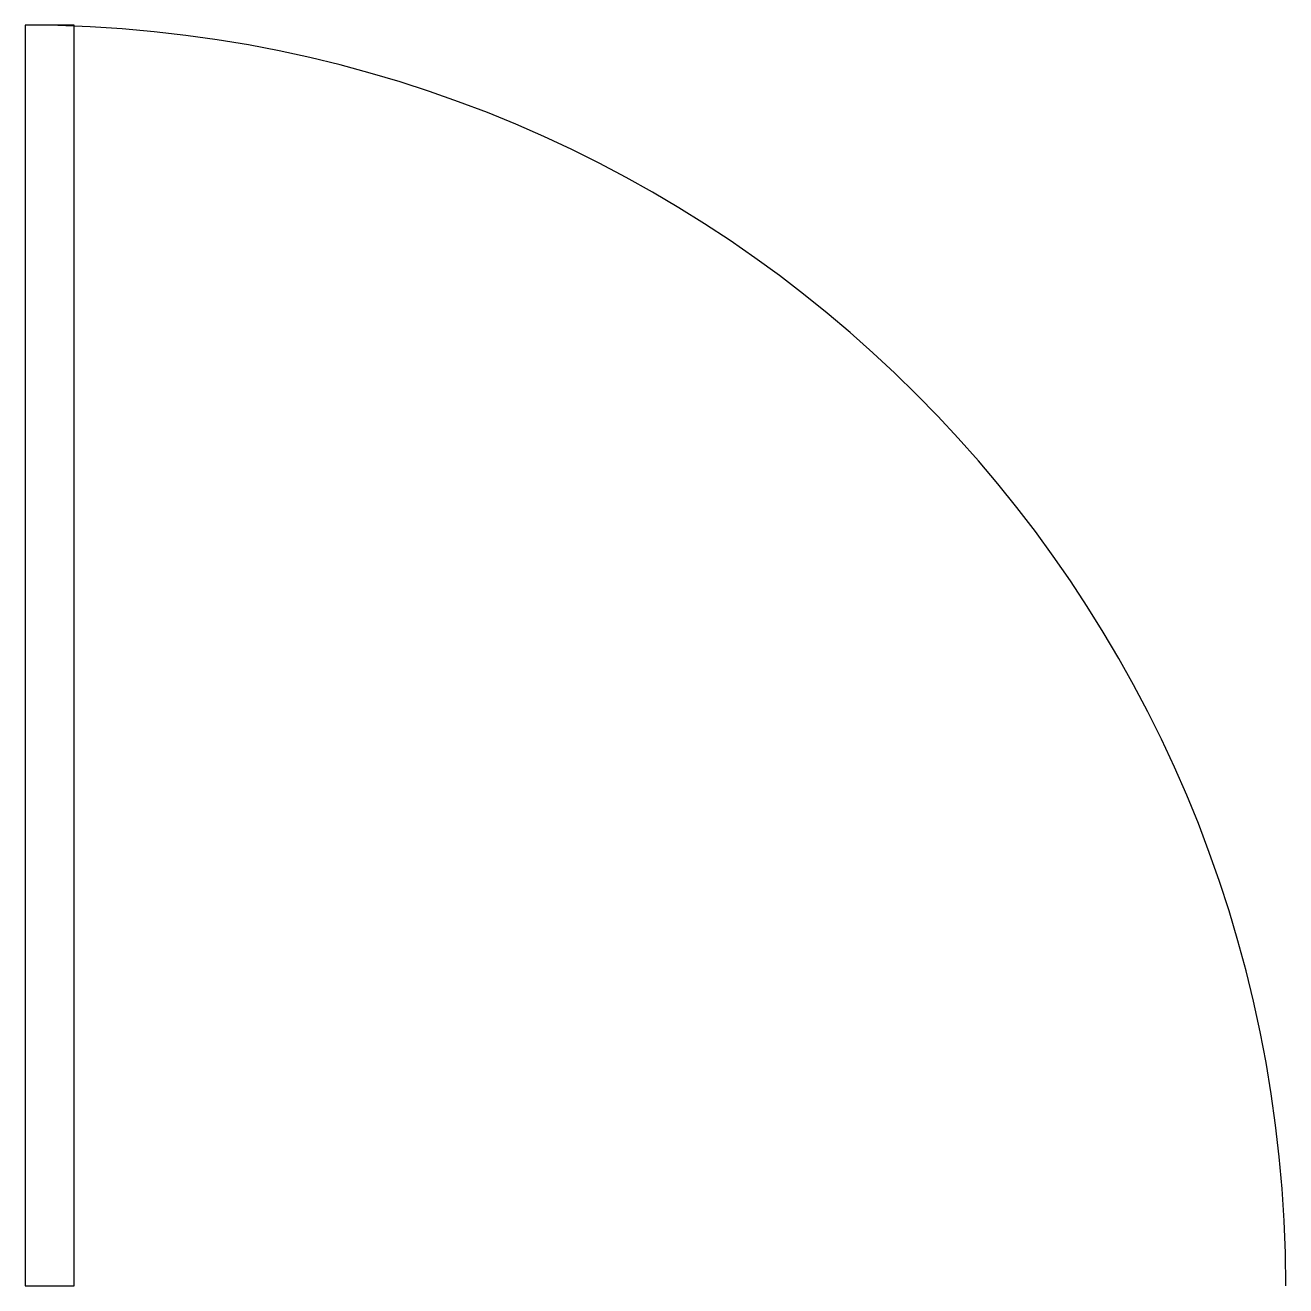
# Model space of a CAD drawing. Header units: millimetres. Extents: x 1757 to 2657, y 1324 to 2224.
import ezdxf

# ---------------------------------------------------------------- set-up
doc = ezdxf.new("R2010")
doc.units = ezdxf.units.MM
doc.layers.add('Door', color=1, linetype='Continuous')

# ---------------------------------------------------------------- blocks, each defined once
blk = doc.blocks.new('*U7')
blk.add_lwpolyline([(0, 0), (35, 0), (35, 900), (0, 900)], close=True)
blk.add_arc((0, 0), 900, 0, 90)

msp = doc.modelspace()

# ---------------------------------------------------------------- block references
at = {"layer": 'Door'}
msp.add_blockref('*U7', (1756.69, 1323.92), dxfattribs=at)

doc.saveas('drawing.dxf')
